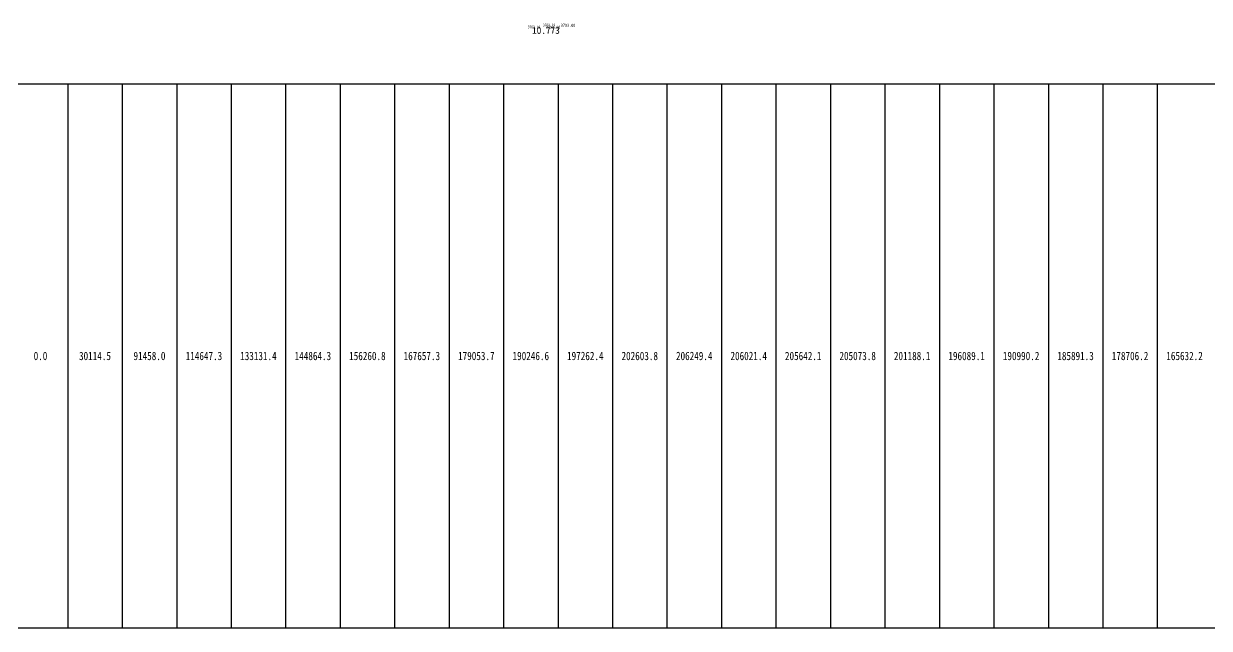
# Model space of a CAD drawing. Extents: x 2802 to 2877, y 3673 to 3804.
# Drawn here: x 2844.19 to 2865.95, y 3733 to 3744.1 of the extents above; entities that cross this region are included whole.
import ezdxf
from ezdxf.enums import TextEntityAlignment as Align

# ---------------------------------------------------------------- set-up
doc = ezdxf.new("R2010")
doc.units = 0
doc.header["$LTSCALE"] = 0.5
doc.header["$MEASUREMENT"] = 0
doc.layers.add('FGW', color=3, linetype='Continuous')
doc.layers.add('ZHUJI', color=50, linetype='Continuous')

msp = doc.modelspace()

# ---------------------------------------------------------------- linework, layer by layer
at = {"layer": 'FGW'}
for p, q in [((2844, 3743), (2872, 3743)), ((2845, 3743), (2845, 3733)), ((2846, 3743), (2846, 3733)), ((2847, 3743), (2847, 3733)), ((2848, 3743), (2848, 3733)), ((2849, 3743), (2849, 3733)), ((2850, 3743), (2850, 3733)), ((2851, 3743), (2851, 3733)), ((2852, 3743), (2852, 3733)), ((2853, 3743), (2853, 3733)), ((2854, 3743), (2854, 3733)), ((2855, 3743), (2855, 3733)), ((2856, 3743), (2856, 3733)), ((2857, 3743), (2857, 3733)), ((2858, 3743), (2858, 3733)), ((2859, 3743), (2859, 3733)), ((2860, 3743), (2860, 3733)), ((2861, 3743), (2861, 3733)), ((2862, 3743), (2862, 3733)), ((2863, 3743), (2863, 3733)), ((2864, 3743), (2864, 3733)), ((2865, 3743), (2865, 3733)), ((2872, 3733), (2844, 3733))]:
    msp.add_line(p, q, dxfattribs=at)

# ---------------------------------------------------------------- texts
at = {"layer": 'FGW', "color": 6, "width": 0.8}
for p in [(2853.673, 3744.066, 10.814), (2853.95, 3744.102, 10.814), (2853.95, 3744.102, 10.814)]:
    msp.add_text('-3782.19', height=0.05, dxfattribs=at).set_placement(p, align=Align.TOP_RIGHT)
at = {"layer": 'FGW', "color": 4, "width": 0.8}
for p in [(2853.773, 3744.066, 10.814), (2854.05, 3744.102, 10.814), (2854.05, 3744.102, 10.814)]:
    msp.add_text('3793.00', height=0.0588, dxfattribs=at).set_placement(p, align=Align.TOP_LEFT)
at = {"layer": 'FGW', "width": 0.8}
for s, p in [('0.0', (2844.5, 3738)), ('30114.5', (2845.5, 3738)), ('91458.0', (2846.5, 3738)), ('114647.3', (2847.5, 3738)), ('133131.4', (2848.5, 3738)), ('144864.3', (2849.5, 3738)), ('156260.8', (2850.5, 3738)), ('167657.3', (2851.5, 3738)), ('179053.7', (2852.5, 3738)), ('190246.6', (2853.5, 3738)), ('197262.4', (2854.5, 3738)), ('202603.8', (2855.5, 3738)), ('206249.4', (2856.5, 3738)), ('206021.4', (2857.5, 3738)), ('205642.1', (2858.5, 3738)), ('205073.8', (2859.5, 3738)), ('201188.1', (2860.5, 3738)), ('196089.1', (2861.5, 3738)), ('190990.2', (2862.5, 3738)), ('185891.3', (2863.5, 3738)), ('178706.2', (2864.5, 3738)), ('165632.2', (2865.5, 3738))]:
    msp.add_text(s, height=0.1538, dxfattribs=at).set_placement(p, align=Align.MIDDLE)
at = {"layer": 'ZHUJI'}
msp.add_text('10.773', height=0.125, dxfattribs=at).set_placement((2853.523, 3743.916))

doc.saveas('drawing.dxf')
